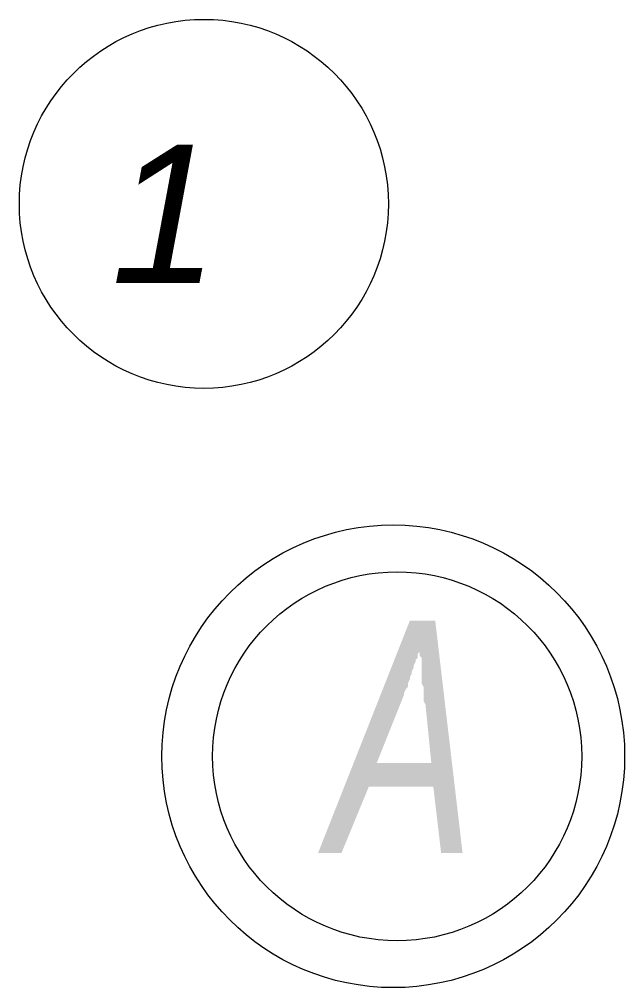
# Model space of a CAD drawing. Header units: millimetres. Extents: x 1372 to 666090, y 1285 to 31551.
# Drawn here: x 510476 to 511769, y 14539 to 16608 of the extents above; entities that cross this region are included whole.
import ezdxf

# ---------------------------------------------------------------- set-up
doc = ezdxf.new("R2010")
doc.units = ezdxf.units.MM
for name, color, linetype in [('PDF _0', 7, 'Continuous'), ('PDF _0_Ном._пера__1', 7, 'Continuous'), ('PDF _Аннотация - Общий_Ном._пера__1', 7, 'Continuous'), ('PDF _Текст', 7, 'Continuous')]:
    doc.layers.add(name, color=color, linetype=linetype)
doc.styles.add('PDF Arial Italic', font='ariali.ttf')

msp = doc.modelspace()

# ---------------------------------------------------------------- hatches: boundary and pattern name
at = {"layer": 'PDF _0_Ном._пера__1', "transparency": 33554559}
h = msp.add_hatch(color=256, dxfattribs=at)
h.paths.add_polyline_path([(511114.6, 14827.1), (511310.6, 15323.5), (511364.8, 15323.5), (511423.2, 14827.1), (511377.4, 14827.1), (511360.7, 14968.9), (511223, 14968.9), (511164.6, 14827.1)], flags=0)
h.paths.add_polyline_path([(511239.7, 15019), (511356.5, 15019), (511344, 15144.1), (511339.8, 15152.5), (511339.8, 15160.8), (511339.8, 15169.2), (511339.8, 15177.5), (511339.8, 15181.7), (511335.6, 15190), (511335.6, 15198.3), (511335.6, 15206.7), (511335.6, 15210.9), (511335.6, 15219.2), (511335.6, 15223.4), (511335.6, 15231.7), (511335.6, 15235.9), (511335.6, 15244.2), (511331.5, 15248.4), (511331.5, 15256.7), (511331.5, 15260.9), (511331.5, 15265.1), (511331.5, 15269.3), (511331.5, 15260.9), (511331.5, 15256.7), (511327.3, 15252.6), (511327.3, 15244.2), (511323.1, 15240.1), (511323.1, 15235.9), (511319, 15227.5), (511319, 15223.4), (511314.8, 15215), (511314.8, 15210.9), (511310.6, 15202.5), (511310.6, 15198.3), (511306.4, 15190), (511306.4, 15181.7), (511302.3, 15177.5), (511298.1, 15169.2), (511298.1, 15165)], flags=0)

# ---------------------------------------------------------------- linework, layer by layer
at = {"layer": 'PDF _0', "lineweight": 9}
for centre, radius in [((511275.2, 15033.6), 494.3), ((511283.5, 15033.6), 394.2)]:
    msp.add_circle(centre, radius, dxfattribs=at)
at = {"layer": 'PDF _Аннотация - Общий_Ном._пера__1', "lineweight": 20}
msp.add_circle((510870.6, 16214), 394.2, dxfattribs=at)

# ---------------------------------------------------------------- texts
at = {"layer": 'PDF _Текст', "insert": (510672.4, 16045.1), "char_height": 295.6, "attachment_point": 7, "style": 'PDF Arial Italic'}
msp.add_mtext('1', dxfattribs=at)

doc.saveas('drawing.dxf')
